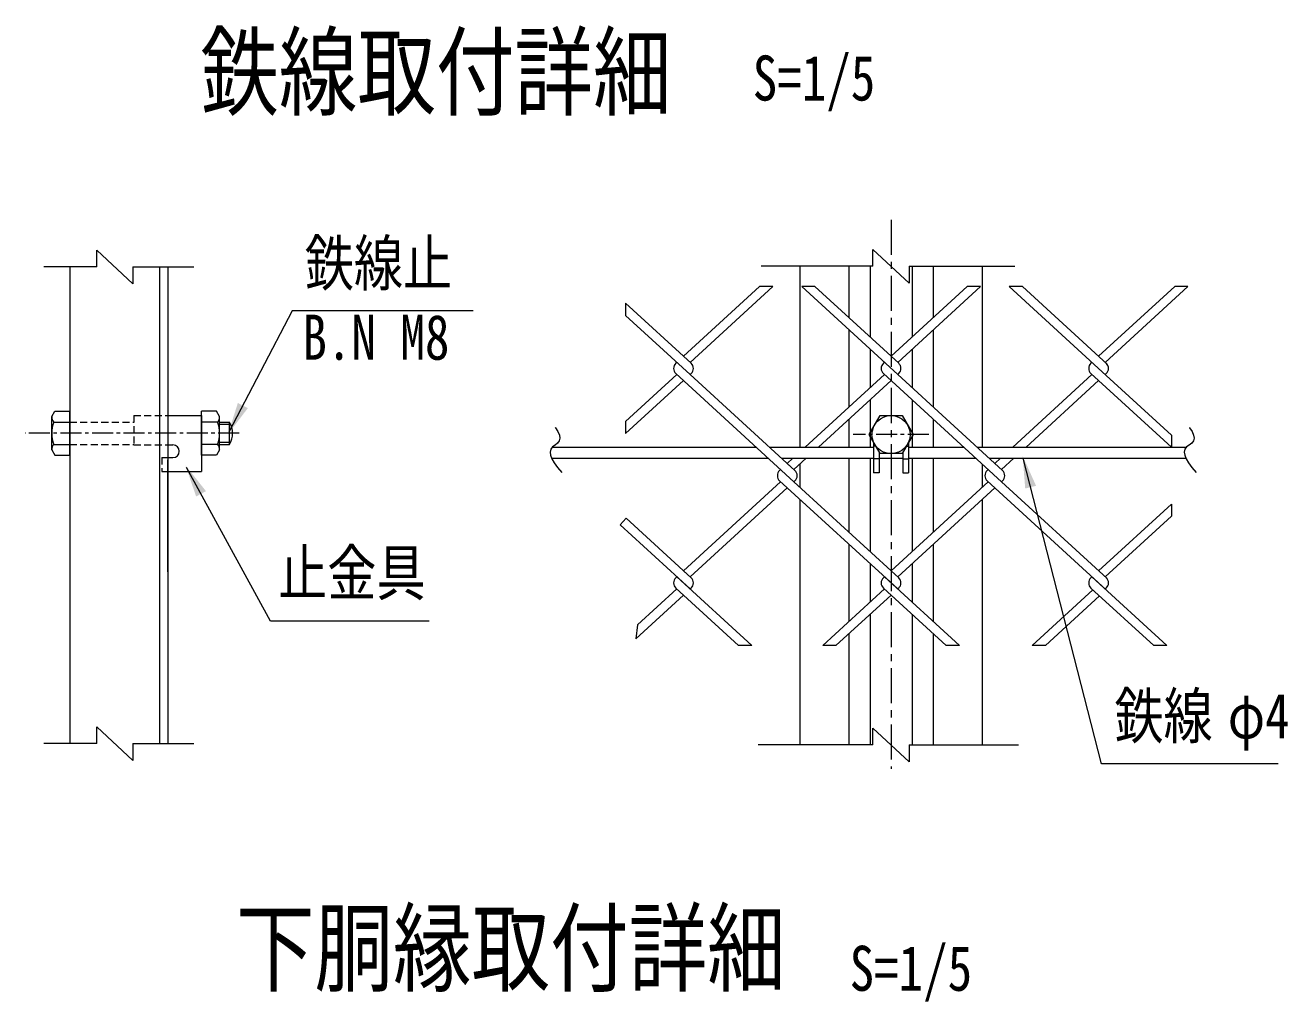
# Model space of a CAD drawing. Units: millimetres, scale not verified, with parts at other scales. Extents: x -4455 to 4455, y -3150 to 3150.
# Drawn here: x 1641 to 2991, y 424 to 1469 of the extents above; entities that cross this region are included whole.
import ezdxf
from ezdxf.enums import TextEntityAlignment as Align

# ---------------------------------------------------------------- set-up
doc = ezdxf.new("R2010")
doc.units = ezdxf.units.MM
doc.header["$LTSCALE"] = 30
for name, pattern in [('USER1', [2, 1.25, -0.25, 0.25, -0.25]), ('USER2', [1.125, 0.75, -0.125, 0.125, -0.125]), ('USER3', [0.375, 0.25, -0.125])]:
    doc.linetypes.add(name, pattern=pattern)
for name, color, linetype, lineweight in [('0-0_D-STR-TXT', 3, 'Continuous', 13), ('0-1_D-STR2', 2, 'Continuous', 13), ('0-2_D-STR-DIM', 4, 'Continuous', 13), ('0-3_D-BMK', 2, 'USER2', 13), ('0-4_D-STR1', 1, 'Continuous', 18), ('0-5_D-STR3', 3, 'Continuous', 13), ('0-F_7詳細', 3, 'Continuous', 18)]:
    doc.layers.add(name, color=color, linetype=linetype, lineweight=lineweight)
doc.layers.add('0-8_D-TTL-TXT', color=7, linetype='Continuous')
doc.styles.add('ＭＳ ゴシック', font='')
doc.styles.get('ＭＳ ゴシック').set_extended_font_data('MS Gothic')

msp = doc.modelspace()

# ---------------------------------------------------------------- linework, layer by layer
at = {"layer": '0-0_D-STR-TXT'}
for points in [[(2119.76, 1163.35), (1925.97, 1163.35), (1858.49, 1033.42)], [(2980.93, 678.75), (2791.86, 678.75), (2708.01, 1005.86)], [(2072.46, 831.22), (1903.05, 831.22), (1813.18, 995.84)]]:
    msp.add_lwpolyline(points, dxfattribs=at)
for points in [[(1857.43, 1031.38), (1868.02, 1064.76), (1878.65, 1059.24)], [(2707.44, 1008.09), (2721.81, 976.16), (2710.2, 973.18)], [(1812.08, 997.86), (1833.87, 970.45), (1823.35, 964.71)]]:
    msp.add_solid(points, dxfattribs=at)
at = {"layer": '0-1_D-STR2', "color": 3}
for p, q in [((2426.01, 1189.3), (2344.65, 1114.74)), ((2440.22, 1189.3), (2351.75, 1108.23)), ((2440.22, 1189.3), (2426.01, 1189.3)), ((2573.78, 1095.21), (2471.1, 1189.3)), ((2485.31, 1189.3), (2471.1, 1189.3)), ((2574.85, 1107.25), (2485.31, 1189.3)), ((2648.04, 1189.3), (2566.67, 1114.74)), ((2662.25, 1189.3), (2573.78, 1108.23)), ((2662.25, 1189.3), (2648.04, 1189.3)), ((2796.88, 1094.23), (2693.13, 1189.3)), ((2707.34, 1189.3), (2693.13, 1189.3)), ((2797.95, 1106.27), (2707.34, 1189.3)), ((2870.07, 1189.3), (2788.7, 1114.74)), ((2884.28, 1189.3), (2795.81, 1108.23)), ((2884.28, 1189.3), (2870.07, 1189.3)), ((2352.82, 1107.25), (2282.75, 1171.46)), ((2282.75, 1171.46), (2282.75, 1158.44)), ((2351.75, 1095.21), (2282.75, 1158.44)), ((2337.54, 1108.23), (2336.47, 1107.25)), ((2337.54, 1108.23), (2336.47, 1107.25)), ((2337.54, 1108.23), (2336.47, 1107.25)), ((2337.54, 1108.23), (2336.47, 1107.25)), ((2559.57, 1108.23), (2558.5, 1107.25)), ((2559.57, 1108.23), (2558.5, 1107.25)), ((2781.6, 1108.23), (2780.53, 1107.25)), ((2781.6, 1108.23), (2780.53, 1107.25)), ((2337.54, 1095.21), (2282.75, 1045.01)), ((2462.77, 980.47), (2336.47, 1096.19)), ((2352.82, 1096.19), (2351.75, 1095.21)), ((2463.84, 992.51), (2351.75, 1095.21)), ((2559.57, 1095.21), (2474.85, 1017.58)), ((2684.79, 980.47), (2558.5, 1096.19)), ((2685.86, 992.51), (2573.78, 1095.21)), ((2781.6, 1095.21), (2696.88, 1017.58)), ((2866.51, 1017.4), (2780.53, 1096.19)), ((2866.51, 1030.42), (2796.88, 1094.23)), ((2344.65, 1088.7), (2282.75, 1031.98)), ((2566.67, 1088.7), (2489.06, 1017.58)), ((2788.7, 1088.7), (2711.09, 1017.58)), ((2461.76, 1005.58), (2455.66, 1000)), ((2475.97, 1005.58), (2462.77, 993.49)), ((2683.79, 1005.58), (2677.69, 1000)), ((2697.99, 1005.58), (2684.79, 993.49)), ((2448.56, 993.49), (2447.49, 992.51)), ((2448.56, 993.49), (2447.49, 992.51)), ((2670.58, 993.49), (2669.51, 992.51)), ((2670.58, 993.49), (2669.51, 992.51)), ((2448.56, 980.47), (2344.65, 885.25)), ((2455.66, 973.95), (2351.75, 878.74)), ((2573.78, 865.72), (2447.48, 981.45)), ((2463.84, 981.45), (2462.77, 980.47)), ((2574.85, 877.76), (2462.77, 980.47)), ((2670.58, 980.47), (2566.67, 885.25)), ((2677.69, 973.95), (2573.78, 878.74)), ((2796.88, 864.74), (2669.51, 981.45)), ((2685.86, 981.45), (2684.79, 980.47)), ((2797.95, 876.78), (2684.79, 980.47)), ((2866.51, 956.55), (2788.7, 885.25)), ((2866.51, 956.55), (2866.51, 943.53)), ((2283.42, 941.35), (2276.89, 934.32)), ((2351.75, 865.72), (2276.89, 934.32)), ((2352.82, 877.76), (2283.42, 941.35)), ((2866.51, 943.53), (2795.81, 878.74)), ((2337.54, 878.74), (2336.47, 877.76)), ((2337.54, 878.74), (2336.47, 877.76)), ((2417.77, 805.22), (2337.54, 878.74)), ((2352.82, 877.76), (2344.65, 885.25)), ((2639.8, 805.22), (2559.57, 878.74)), ((2781.6, 878.74), (2780.53, 877.76)), ((2781.6, 878.74), (2780.53, 877.76)), ((2861.83, 805.22), (2781.6, 878.74)), ((2337.54, 865.72), (2295.58, 827.27)), ((2403.56, 805.22), (2336.47, 866.7)), ((2352.82, 866.7), (2351.75, 865.72)), ((2559.57, 865.72), (2493.55, 805.22)), ((2625.59, 805.22), (2558.5, 866.7)), ((2574.85, 866.7), (2573.78, 865.72)), ((2782.67, 864.74), (2717.72, 805.22)), ((2847.62, 805.22), (2780.53, 866.7)), ((2788.7, 859.21), (2780.53, 866.7)), ((2796.88, 866.7), (2795.81, 865.72)), ((2796.88, 866.7), (2795.81, 865.72)), ((2344.65, 859.21), (2293.54, 812.38)), ((2789.77, 858.23), (2731.93, 805.22)), ((2295.58, 827.27), (2293.54, 812.38)), ((2417.77, 805.22), (2403.56, 805.22)), ((2639.8, 805.22), (2625.59, 805.22)), ((2731.93, 805.22), (2717.72, 805.22))]:
    msp.add_line(p, q, dxfattribs=at)
at = {"layer": '0-1_D-STR2', "color": 7, "lineweight": 9}
for p, q in [((2589.17, 1122.34), (2589.17, 1081.1)), ((2574.85, 1107.25), (2566.67, 1114.74)), ((2574.85, 1096.19), (2573.78, 1095.21)), ((2204.33, 1017.58), (2422.26, 1017.58)), ((2436.47, 1017.58), (2547.92, 1017.58)), ((2585.42, 1017.58), (2644.29, 1017.58)), ((2658.5, 1017.58), (2882.71, 1017.58)), ((2203.6, 1005.58), (2435.35, 1005.58)), ((2449.56, 1005.58), (2547.92, 1005.58)), ((2553.92, 1005.58), (2579.42, 1005.58)), ((2585.42, 1005.58), (2657.38, 1005.58)), ((2671.59, 1005.58), (2881.98, 1005.58))]:
    msp.add_line(p, q, dxfattribs=at)
at = {"layer": '0-1_D-STR2', "color": 3}
msp.add_lwpolyline([(2566.67, 859.21), (2507.76, 805.22), (2493.55, 805.22)], dxfattribs=at)
for centre, start, end in [((2341.54, 1101.72), 132.5, 227.5), ((2347.76, 1101.72), 312.5, 47.5), ((2563.57, 1101.72), 132.5, 227.5), ((2569.78, 1101.72), 312.5, 47.5), ((2785.59, 1101.72), 132.5, 227.5), ((2791.81, 1101.72), 312.5, 47.5), ((2452.55, 986.98), 132.5, 227.5), ((2458.77, 986.98), 312.5, 47.5), ((2674.58, 986.98), 132.5, 227.5), ((2680.8, 986.98), 312.5, 47.5), ((2341.54, 872.23), 132.5, 227.5), ((2347.76, 872.23), 312.5, 47.5), ((2563.57, 872.23), 132.5, 227.5), ((2569.78, 872.23), 312.5, 47.5), ((2785.59, 872.23), 132.5, 227.5), ((2791.81, 872.23), 312.5, 47.5)]:
    msp.add_arc(centre, 7.5, start, end, dxfattribs=at)
at = {"layer": '0-2_D-STR-DIM'}
for p, q in [((2586.06, 1193.14), (2547.29, 1229.14)), ((2547.29, 1211.14), (2547.29, 1229.14)), ((2547.29, 1211.14), (2427.71, 1211.14)), ((2586.06, 1211.14), (2699.23, 1211.14)), ((2586.06, 1211.14), (2586.06, 1193.14)), ((2547.29, 698.83), (2547.29, 716.83)), ((2586.06, 680.83), (2547.29, 716.83)), ((2547.29, 698.83), (2424.47, 698.83)), ((2586.06, 698.83), (2702.88, 698.83)), ((2586.06, 698.83), (2586.06, 680.83))]:
    msp.add_line(p, q, dxfattribs=at)
at = {"layer": '0-3_D-BMK', "linetype": 'USER1'}
msp.add_line((2566.67, 1260.84), (2566.67, 673.06), dxfattribs=at)
at = {"layer": '0-3_D-BMK'}
for p, q in [((1869.52, 1032.41), (1640.59, 1032.41)), ((2606.97, 1030.94), (2526.33, 1030.94))]:
    msp.add_line(p, q, dxfattribs=at)
at = {"layer": '0-4_D-STR1'}
for p, q in [((1688.21, 1210.41), (1688.21, 700.31)), ((1784.21, 1210.41), (1784.21, 700.31)), ((1793.21, 1210.41), (1793.21, 700.31)), ((2469.17, 1211.14), (2469.17, 1017.58)), ((2521.67, 1211.14), (2521.67, 1155.98)), ((2544.17, 1211.14), (2544.17, 1135.36)), ((2589.17, 1211.14), (2589.17, 1135.36)), ((2611.67, 1211.14), (2611.67, 1155.98)), ((2664.17, 1211.14), (2664.17, 1017.58)), ((2521.67, 1142.96), (2521.67, 1060.49)), ((2611.67, 1142.96), (2611.67, 1060.49)), ((2544.17, 1122.34), (2544.17, 1081.1)), ((2544.17, 1068.08), (2544.17, 1017.58)), ((2589.17, 1068.08), (2589.17, 1017.58)), ((2521.67, 1047.47), (2521.67, 1017.58)), ((2611.67, 1047.47), (2611.67, 1017.58)), ((2469.17, 999.36), (2469.17, 974.59)), ((2521.67, 1005.58), (2521.67, 926.48)), ((2544.17, 1005.58), (2544.17, 905.87)), ((2589.17, 1005.58), (2589.17, 905.87)), ((2611.67, 1005.58), (2611.67, 926.48)), ((2664.17, 999.36), (2664.17, 974.59)), ((2469.17, 961.57), (2469.17, 698.83)), ((2664.17, 961.57), (2664.17, 698.83)), ((2521.67, 913.46), (2521.67, 830.99)), ((2611.67, 913.46), (2611.67, 830.99)), ((2544.17, 892.85), (2544.17, 851.61)), ((2589.17, 892.85), (2589.17, 851.61)), ((2544.17, 838.59), (2544.17, 698.83)), ((2589.17, 838.59), (2589.17, 698.83)), ((2521.67, 817.97), (2521.67, 698.83)), ((2611.67, 817.97), (2611.67, 698.83))]:
    msp.add_line(p, q, dxfattribs=at)
at = {"layer": '0-5_D-STR3'}
for p, q in [((1669.01, 1050.17), (1672.33, 1055.93)), ((1672.33, 1055.93), (1688.21, 1055.93)), ((1688.21, 1008.89), (1688.21, 1055.93)), ((1829.26, 1008.89), (1829.26, 1055.93)), ((1669.01, 1014.65), (1669.01, 1050.17)), ((1671.07, 1044.41), (1688.21, 1044.41)), ((1793.21, 1051.38), (1829.26, 1051.38)), ((1829.26, 1051.38), (1829.26, 991.38)), ((1846.41, 1044.41), (1829.26, 1044.41)), ((1848.46, 1014.65), (1848.46, 1050.17)), ((1848.46, 1044.41), (1859.12, 1044.41)), ((1859.12, 1020.41), (1859.12, 1044.41)), ((1669.01, 1014.65), (1672.33, 1008.89)), ((1671.07, 1020.41), (1688.21, 1020.41)), ((1793.21, 1019.88), (1798.51, 1019.88)), ((1846.41, 1020.41), (1829.26, 1020.41)), ((1848.46, 1014.65), (1845.14, 1008.89)), ((1848.46, 1020.41), (1859.12, 1020.41)), ((2547.92, 1022.67), (2547.92, 989.9)), ((2550.39, 1018.4), (2547.92, 1018.4)), ((2582.96, 1018.4), (2585.42, 1018.4)), ((2585.42, 1022.67), (2585.42, 989.9)), ((1672.33, 1008.89), (1688.21, 1008.89)), ((1793.21, 1006.38), (1798.51, 1006.38)), ((1845.14, 1008.89), (1829.26, 1008.89)), ((2553.92, 1004.9), (2547.92, 1004.9)), ((2579.42, 1012.28), (2579.42, 989.9)), ((2579.42, 1004.9), (2585.42, 1004.9)), ((1793.21, 991.38), (1829.26, 991.38)), ((2579.42, 989.9), (2585.42, 989.9))]:
    msp.add_line(p, q, dxfattribs=at)
at = {"layer": '0-5_D-STR3', "color": 1, "linetype": 'USER3'}
for p, q in [((1688.21, 1044.41), (1756.66, 1044.41)), ((1756.66, 1051.38), (1756.66, 1019.88)), ((1756.66, 1051.38), (1793.21, 1051.38)), ((1688.21, 1020.41), (1756.66, 1020.41)), ((1756.66, 1019.88), (1793.21, 1019.88)), ((1786.66, 1006.38), (1793.21, 1006.38)), ((1786.66, 1006.38), (1786.66, 991.38)), ((1786.66, 991.38), (1793.21, 991.38))]:
    msp.add_line(p, q, dxfattribs=at)
at = {"layer": '0-5_D-STR3', "color": 1}
for p, q in [((1848.46, 1042.01), (1860.34, 1042.01)), ((1848.46, 1022.81), (1860.34, 1022.81))]:
    msp.add_line(p, q, dxfattribs=at)
at = {"layer": '0-5_D-STR3'}
for points in [[(1848.46, 1050.17), (1845.14, 1055.93), (1829.26, 1055.93)], [(2553.92, 1012.28), (2553.92, 989.9), (2547.92, 989.9)]]:
    msp.add_lwpolyline(points, dxfattribs=at)
msp.add_lwpolyline([(2543.15, 1030.94), (2554.91, 1051.3), (2578.43, 1051.3), (2590.19, 1030.94), (2578.43, 1010.57), (2554.91, 1010.57)], close=True, dxfattribs=at)
msp.add_circle((2566.67, 1030.94), 20.4, dxfattribs=at)
for centre, radius, start, end in [((1678.09, 1050.17), 9.09, 180, 219.3382), ((1705.01, 1032.41), 36, 160.52878, 199.47122), ((1812.46, 1032.41), 36, 340.52878, 19.47122), ((1839.38, 1050.17), 9.09, 320.6618, 0), ((1838.34, 1032.41), 24, 330, 30), ((1678.09, 1014.65), 9.09, 140.6618, 180), ((1798.51, 1013.13), 6.75, 270, 90), ((1839.38, 1014.65), 9.09, 0, 39.3382)]:
    msp.add_arc(centre, radius, start, end, dxfattribs=at)
at = {"layer": '0-F_7詳細', "color": 4}
for p, q in [((1755.78, 1192.41), (1717.01, 1228.41)), ((1717.01, 1210.41), (1717.01, 1228.41)), ((1717.01, 1210.41), (1660.44, 1210.41)), ((1755.78, 1210.41), (1821.05, 1210.41)), ((1755.78, 1210.41), (1755.78, 1192.41)), ((1717.01, 700.31), (1717.01, 718.31)), ((1755.78, 682.31), (1717.01, 718.31)), ((1717.01, 700.31), (1660.44, 700.31)), ((1755.78, 700.31), (1821.05, 700.31)), ((1755.78, 700.31), (1755.78, 682.31))]:
    msp.add_line(p, q, dxfattribs=at)
at = {"layer": '0-F_7詳細'}
for p, q in [((2796.88, 1096.19), (2795.81, 1095.21)), ((2282.75, 1045.01), (2282.75, 1031.98)), ((2866.51, 1030.42), (2866.51, 1017.4)), ((2463.84, 992.51), (2455.66, 1000)), ((2559.57, 878.74), (2558.5, 877.76)), ((2559.57, 878.74), (2558.5, 877.76)), ((2861.83, 805.22), (2847.62, 805.22))]:
    msp.add_line(p, q, dxfattribs=at)
at = {"layer": '0-F_7詳細', "color": 7, "lineweight": 9}
msp.add_line((1793.21, 884.06), (1793.21, 1004.06), dxfattribs=at)
at = {"layer": '0-F_7詳細', "color": 4}
for points in [[(2207.4, 1038.67), (2207.71, 1038.29), (2210.37, 1034.09), (2211.94, 1030.33), (2212.41, 1027.01), (2211.78, 1024.14), (2210.06, 1021.71), (2207.25, 1019.72), (2204.42, 1017.71), (2202.66, 1015.23), (2201.98, 1012.27), (2202.38, 1008.84), (2203.84, 1004.93), (2206.38, 1000.55), (2210, 995.69), (2214.68, 990.36)], [(2885.78, 1038.67), (2886.09, 1038.29), (2888.75, 1034.09), (2890.32, 1030.33), (2890.79, 1027.01), (2890.17, 1024.14), (2888.44, 1021.71), (2885.63, 1019.72), (2882.8, 1017.71), (2881.05, 1015.23), (2880.36, 1012.27), (2880.76, 1008.84), (2882.22, 1004.93), (2884.76, 1000.55), (2888.38, 995.69), (2893.07, 990.36)]]:
    msp.add_lwpolyline(points, dxfattribs=at)

# ---------------------------------------------------------------- texts
at = {"layer": '0-0_D-STR-TXT', "style": 'ＭＳ ゴシック', "width": 0.8}
for s, p in [('鉄線止', (1939.61, 1175.95)), ('B.N M8', (1937.04, 1096.64)), ('止金具', (1911.09, 844.51)), ('鉄線', (2805.59, 691.37)), ('φ4', (2926.89, 691.37))]:
    msp.add_text(s, height=48.17, dxfattribs=at).set_placement(p, align=Align.BOTTOM_LEFT)
at = {"layer": '0-8_D-TTL-TXT', "style": 'ＭＳ ゴシック', "width": 0.8}
for s, p in [('鉄線取付詳細', (1827.86, 1357.53)), ('下胴縁取付詳細', (1865.93, 419.89))]:
    msp.add_text(s, height=76.98, dxfattribs=at).set_placement(p, align=Align.BOTTOM_LEFT)
at = {"layer": '0-8_D-TTL-TXT', "color": 3, "style": 'ＭＳ ゴシック', "width": 0.8}
for p in [(2418.73, 1374.01), (2522.38, 421.23)]:
    msp.add_text('S=1/5', height=48.17, dxfattribs=at).set_placement(p, align=Align.BOTTOM_LEFT)

doc.saveas('drawing.dxf')
